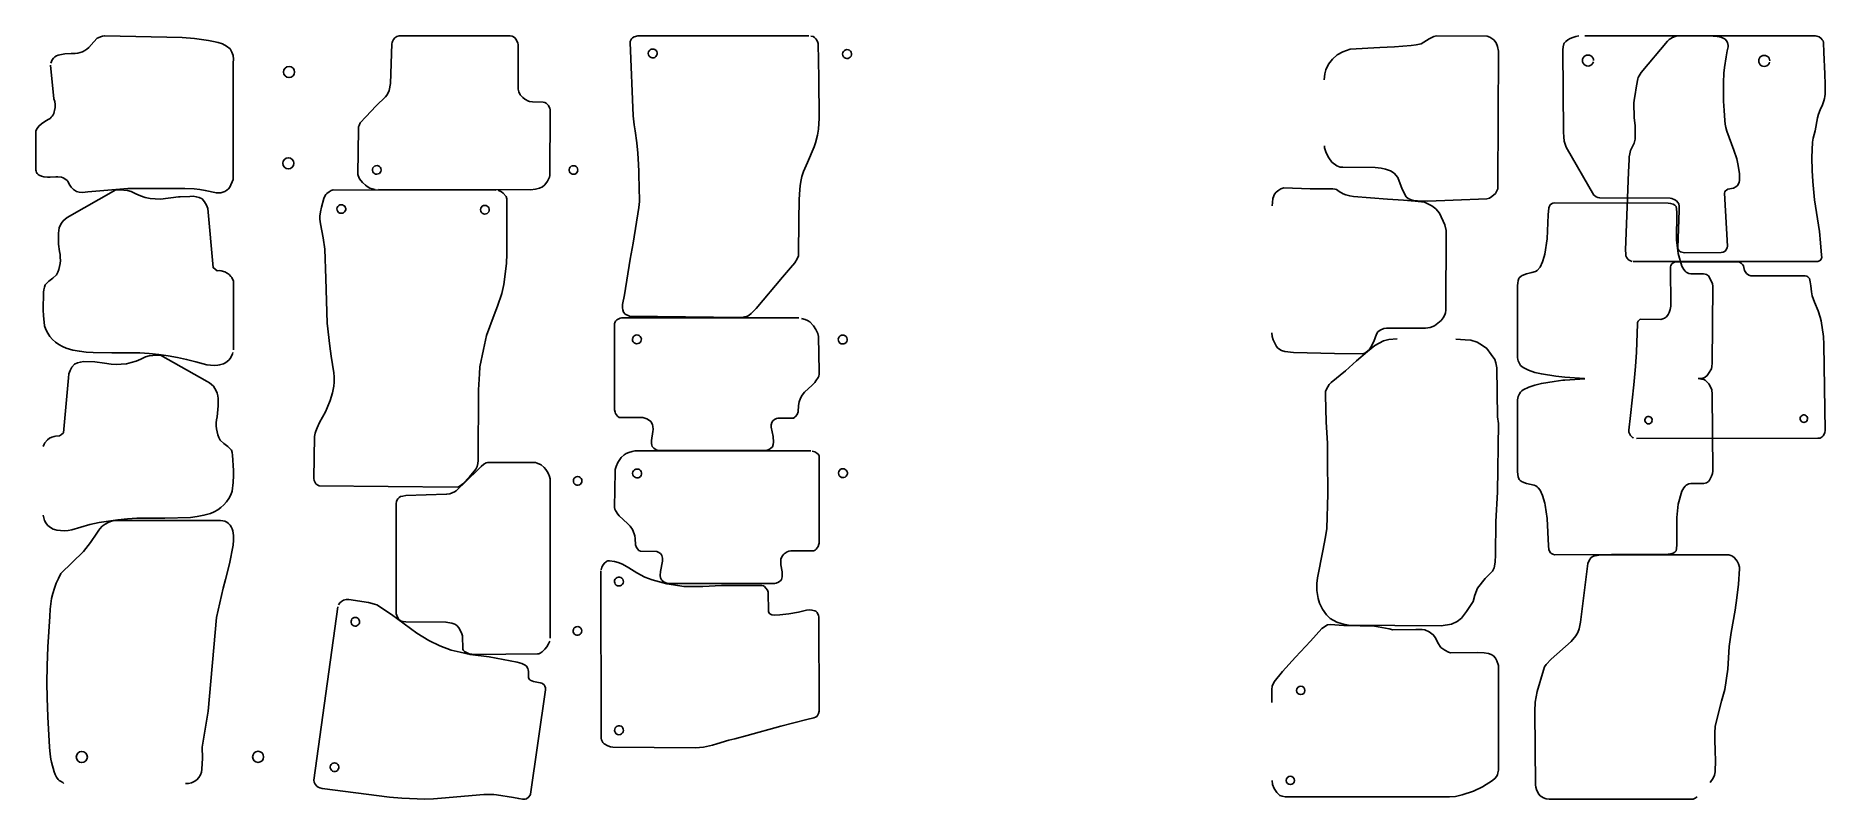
# Model space of a CAD drawing. Header units: metres. Extents: x 0 to 4684, y 1 to 1999.
import ezdxf

# ---------------------------------------------------------------- set-up
doc = ezdxf.new("R2010")
doc.units = ezdxf.units.M

msp = doc.modelspace()

# ---------------------------------------------------------------- linework, layer by layer
for points in [[(38.8, 1922.5), (47.5, 1834.3), (49.5, 1826.8), (50.4, 1819), (50.3, 1811.2), (49.2, 1803.5), (48.4, 1799.6), (47.1, 1795.8), (45.4, 1792.1), (43.2, 1788.7), (40.6, 1785.7), (37.6, 1782.9), (34.3, 1780.6), (26.7, 1776.3), (15, 1768.5), (7.6, 1762.6), (3.4, 1756.6), (0.1, 1750.1), (0, 1647.7), (0.8, 1644.5), (2.1, 1641.4), (3.9, 1638.6), (6.1, 1636.2), (8.7, 1634.1), (14.7, 1631.4), (21.1, 1629.7), (30.9, 1628.6), (37.5, 1628.9), (52.4, 1630), (57.4, 1630), (67.3, 1629.3), (71.9, 1627.3), (76.2, 1624.9), (82.1, 1620.3), (83.9, 1618.6), (87.6, 1610.4), (92.7, 1603.1), (99, 1596.7), (106.2, 1591.5), (113.7, 1589.9), (121.3, 1589.2), (128.9, 1589.4), (136.4, 1590.5), (188.5, 1595.4), (240.6, 1599.3), (390.1, 1599.3), (414.6, 1598.3), (429.1, 1596.8), (443.6, 1594.4), (473, 1587.9), (478.7, 1587.7), (484.3, 1588.3), (489.8, 1589.7), (495.1, 1591.9), (500, 1594.8), (504.4, 1598.4), (508.2, 1602.5), (517, 1623.1), (517, 1928.3), (517.5, 1937.8), (516.3, 1947.2), (513.4, 1956.2), (508.9, 1964.6), (499.4, 1972), (488.8, 1977.8), (477.4, 1981.8), (465.5, 1984), (451.9, 1986.3), (415.5, 1991.5), (383.4, 1994.6), (180.7, 1999), (174.7, 1998), (169, 1996.2), (163.5, 1993.8), (160.8, 1992.4), (151.7, 1983.3), (139, 1968.4), (134, 1964.1), (128.5, 1960.4), (122.7, 1957.3), (116.5, 1955), (110, 1953.5), (103.4, 1952.7), (92.6, 1952.7), (75.7, 1951.5), (58.4, 1948.2), (53.9, 1946.2), (49.8, 1943.6), (46.2, 1940.2), (43.3, 1936.3), (41, 1932), (39.5, 1927.4)], [(897.2, 1596.5), (1295.1, 1595.8), (1307.8, 1597.3), (1318.6, 1599.8), (1326.6, 1603.7), (1332.6, 1609.2), (1339.6, 1618.4), (1342.6, 1623.9), (1344.6, 1628.6), (1345.7, 1633.8), (1346.1, 1805), (1345.4, 1809.3), (1344.3, 1812.6), (1341.9, 1816.8), (1338.8, 1820.4), (1336, 1822.8), (1332.7, 1824.4), (1327.8, 1825.7), (1300.3, 1825.8), (1292.8, 1826.9), (1289.7, 1827.9), (1280.4, 1833.2), (1274.7, 1837.4), (1268, 1844.8), (1264.3, 1852.2), (1262.9, 1859.2), (1263, 1976.3), (1262.2, 1979.6), (1257.8, 1989.5), (1254.2, 1994), (1250.8, 1996.4), (1247.2, 1997.8), (1241.8, 1999), (951.2, 1999), (944.9, 1996.9), (939.6, 1993.4), (936, 1989.5), (933.4, 1984.2), (932.6, 1981.8), (932.2, 1978.1), (928.7, 1874.3), (925.3, 1855.8), (923.4, 1851.7), (919, 1843.7), (915.6, 1839.5), (891.4, 1815.6), (863.6, 1787.2), (849.4, 1771.1), (846.3, 1764.1), (845.1, 1760.9), (844.9, 1755.9), (843.3, 1636.1), (843.9, 1633.3), (845.3, 1628.8), (847.7, 1624.8), (855.2, 1615.2), (862.7, 1607.9), (867.1, 1604.6), (874.8, 1600.4), (888.2, 1597.1)], [(2023.8, 1998.8), (1576.4, 1999), (1566.3, 1996.6), (1562.1, 1994), (1559.5, 1991.3), (1556.2, 1984.5), (1555.7, 1981.4), (1563.9, 1789.6), (1566.6, 1766.4), (1568.7, 1750.2), (1573.3, 1718.9), (1576.1, 1691.7), (1578, 1662.2), (1578.6, 1643.5), (1579.8, 1593.6), (1580.6, 1575.7), (1580.3, 1565.5), (1578.7, 1549.8), (1563.7, 1456.4), (1556, 1414.1), (1540.7, 1321.2), (1536.2, 1295.6), (1536.2, 1287.4), (1536.8, 1282.1), (1538.9, 1275.4), (1542.8, 1270.6), (1552.5, 1265.7), (1554.5, 1265.6), (1847.3, 1261.7), (1852.2, 1262.2), (1863, 1265.2), (1867.4, 1267.6), (1872.9, 1271.8), (1885.5, 1285.4), (1954.7, 1367), (1975.8, 1391.7), (1987.2, 1404.5), (1993.4, 1415.1), (1996.2, 1423.4), (1996.7, 1427.7), (1997.1, 1515.7), (1998.5, 1570.6), (1999.9, 1596.9), (2000.7, 1606.4), (2002.5, 1617.6), (2005.5, 1630.4), (2009.8, 1643.7), (2019.9, 1667.8), (2037.7, 1708), (2041.3, 1718.7), (2046.6, 1739.1), (2049, 1754.8), (2050.2, 1769.5), (2050.7, 1782.3), (2049.6, 1888.4), (2047.8, 1979), (2047.4, 1981.5), (2045, 1987.4), (2042.4, 1991.2), (2038.8, 1994.5), (2034.8, 1997.1), (2029, 1998.4)], [(3373.6, 1710.9), (3374, 1705.7), (3378.2, 1693.1), (3385.2, 1679.5), (3392.8, 1668.5), (3405.8, 1658.7), (3414.6, 1655.3), (3421.6, 1654.9), (3506.5, 1653.9), (3521.5, 1652.5), (3533.7, 1650), (3546.5, 1645.2), (3556.3, 1639.4), (3565.3, 1628), (3576.5, 1597.2), (3587.5, 1577.6), (3592.5, 1573.2), (3600.5, 1569.6), (3606.7, 1568), (3617.1, 1567.2), (3644.5, 1566.2), (3710.3, 1568.6), (3798.2, 1572.4), (3805.6, 1574.4), (3811.4, 1578.4), (3820.8, 1586.6), (3827, 1598.2), (3827.2, 1610), (3828.8, 1959.2), (3826.8, 1971.4), (3823.2, 1980.6), (3817, 1988.2), (3806.2, 1995.4), (3799.4, 1998.2), (3667, 1999), (3660, 1996.8), (3648, 1991.2), (3626.6, 1978.3), (3613.5, 1975), (3600.3, 1973.2), (3557, 1970), (3518.2, 1968.5), (3440.5, 1963.8), (3421.2, 1957.2), (3406.5, 1949.2), (3394.4, 1938), (3384.2, 1924.9), (3377.5, 1910.2), (3374.2, 1899.2), (3372.5, 1883.5)], [(4039.4, 1998.5), (4031.5, 1997.2), (4023.9, 1994.9), (4017, 1992.1), (4010.4, 1988.8), (4005.6, 1984.5), (4001.3, 1979.7), (4000.5, 1977.9), (3998, 1970.3), (3997.2, 1962.2), (3998.8, 1747), (3999.8, 1734.3), (4001.3, 1723.4), (4006.4, 1707.9), (4079, 1582.2), (4080.5, 1580.7), (4084.6, 1577.9), (4088.7, 1576.1), (4094.3, 1574.8), (4278.2, 1573.8), (4282.5, 1573), (4290.9, 1569.5), (4294.7, 1566.9), (4298.7, 1562.9), (4301, 1559.1), (4302, 1553.2), (4302.3, 1547.4), (4302, 1541.5), (4298.7, 1444.5), (4299.7, 1439.7), (4302.5, 1435.6), (4305.8, 1433.6), (4312.7, 1431.6), (4316, 1431.3), (4411.8, 1431.6), (4417.6, 1432.8), (4422.2, 1435.4), (4424.5, 1437.9), (4427.5, 1444.3), (4428.3, 1448.1), (4420.7, 1587.3), (4421.9, 1590.6), (4423.7, 1593.4), (4426.2, 1595.4), (4429.3, 1597.2), (4444, 1600.2), (4450.1, 1603.3), (4454.9, 1607.1), (4457.7, 1611.7), (4459.3, 1616), (4460, 1620.5), (4460.3, 1629.4), (4460, 1638.1), (4458.5, 1649.5), (4456, 1664.2), (4452.7, 1677.4), (4445.5, 1699.5), (4427, 1749.8), (4424.5, 1759), (4422.7, 1768.1), (4421.4, 1777.5), (4419.4, 1803.4), (4418.4, 1827.8), (4417.9, 1852.4), (4418.1, 1876.8), (4419.1, 1901.2), (4420.6, 1915.7), (4424.7, 1943.9), (4428, 1959.4), (4430.1, 1969.8), (4430.1, 1973.9), (4428.3, 1981.5), (4425.7, 1986), (4422.4, 1989.9), (4417.4, 1993.2), (4411.3, 1995.4), (4401.1, 1997), (4380.5, 1998.5), (4355.4, 1999), (4055.4, 1999)], [(4181.7, 1408.3), (4664.7, 1408.6), (4666.9, 1409), (4669.1, 1410), (4672.6, 1412.9), (4674.8, 1417), (4675.3, 1419.1), (4675, 1425), (4671.7, 1457.1), (4669.6, 1486.5), (4656.4, 1569.5), (4651.7, 1617.8), (4649.8, 1646.6), (4649.6, 1680.7), (4650.8, 1720.2), (4653.2, 1731.5), (4658, 1750.4), (4664.3, 1784.6), (4666.8, 1794), (4671, 1804.8), (4677.5, 1818.2), (4681.1, 1828.8), (4682.7, 1834.8), (4683.6, 1839.9), (4684.3, 1846.5), (4684.2, 1871.6), (4683.1, 1899.3), (4680.7, 1955), (4679.5, 1981.8), (4678.6, 1985.5), (4676.8, 1988.6), (4674.1, 1992), (4668.1, 1996.2), (4662.2, 1998.3), (4658.6, 1999), (4297.9, 1998.9), (4294.1, 1998.3), (4284.7, 1994.5), (4275.8, 1989.2), (4271.5, 1985.3), (4202.7, 1903.2), (4194.6, 1889.8), (4193.4, 1886.6), (4190, 1868.2), (4185.8, 1840.5), (4183.8, 1830.4), (4183.2, 1823.1), (4184.4, 1784.8), (4186.6, 1763.5), (4187.2, 1754.9), (4187.1, 1735.8), (4186.5, 1728.3), (4184.1, 1718), (4179.4, 1707.7), (4174.9, 1698.9), (4172.6, 1689.9), (4171.3, 1682.2), (4170.8, 1675.5), (4169, 1642), (4161.9, 1439.1), (4162.1, 1427.8), (4162.8, 1423.2), (4164.2, 1419.6), (4166, 1416.8), (4168.7, 1413.8), (4171, 1412.1), (4174.6, 1410.2), (4178.6, 1408.7)], [(1603.2, 1952.7), (1603.7, 1949.1), (1605.4, 1945.9), (1607.6, 1943.6), (1610.8, 1941.8), (1613.9, 1941.1), (1617.6, 1941.4), (1620.5, 1942.6), (1623.4, 1944.8), (1625.2, 1947.4), (1626.4, 1950.9), (1626.4, 1954.1), (1625.4, 1957.6), (1623.7, 1960.3), (1620.9, 1962.7), (1618, 1964), (1614.4, 1964.4), (1611.2, 1963.9), (1608, 1962.2), (1605.7, 1960), (1603.9, 1956.8), (1603.2, 1953.7)], [(2112.1, 1951.1), (2112.6, 1947.5), (2114.3, 1944.2), (2116.5, 1941.9), (2119.7, 1940.1), (2122.8, 1939.4), (2126.5, 1939.7), (2129.4, 1940.9), (2132.3, 1943.1), (2134.1, 1945.8), (2135.3, 1949.2), (2135.3, 1952.4), (2134.3, 1956), (2132.6, 1958.7), (2129.8, 1961), (2126.9, 1962.3), (2123.3, 1962.7), (2120.1, 1962.2), (2116.9, 1960.5), (2114.6, 1958.3), (2112.8, 1955.1), (2112.1, 1952)], [(4078, 1934.2), (4077.5, 1938), (4076, 1941.6), (4073.7, 1944.6), (4070.6, 1946.9), (4067.1, 1948.2), (4063.5, 1948.7), (4059.7, 1948.2), (4056.2, 1946.9), (4053.1, 1944.6), (4050.8, 1941.6), (4049.3, 1938), (4048.8, 1934.2), (4049.3, 1930.7), (4050.8, 1927.1), (4053.1, 1924.1), (4056.2, 1921.8), (4059.7, 1920.3), (4063.5, 1919.8), (4067.1, 1920.3), (4070.6, 1921.8), (4073.7, 1924.1), (4076, 1927.1), (4077.5, 1930.7)], [(4539.2, 1933.2), (4538.7, 1937), (4537.2, 1940.6), (4534.9, 1943.6), (4531.9, 1945.9), (4528.3, 1947.4), (4524.8, 1947.7), (4520.9, 1947.4), (4517.4, 1945.9), (4514.3, 1943.6), (4512.1, 1940.6), (4510.8, 1937), (4510.3, 1933.2), (4510.8, 1929.7), (4512.1, 1926.1), (4514.3, 1923.1), (4517.4, 1920.8), (4520.9, 1919.2), (4524.8, 1918.7), (4528.3, 1919.2), (4531.9, 1920.8), (4534.9, 1923.1), (4537.2, 1926.1), (4538.7, 1929.7)], [(904.2, 1648), (903.6, 1651.4), (902, 1654.6), (899.8, 1656.8), (896.7, 1658.5), (893.6, 1659.2), (890.1, 1658.9), (887.1, 1657.8), (884.3, 1655.6), (882.5, 1653.1), (881.4, 1649.8), (881.3, 1646.7), (882.3, 1643.3), (884, 1640.7), (886.7, 1638.4), (889.6, 1637.2), (893.1, 1636.8), (896.2, 1637.3), (899.4, 1638.9), (901.7, 1641), (903.5, 1644.1), (904.1, 1647.1)], [(1419, 1647.7), (1418.4, 1651.2), (1416.8, 1654.3), (1414.6, 1656.5), (1411.5, 1658.3), (1408.4, 1658.9), (1404.8, 1658.7), (1401.9, 1657.5), (1399.1, 1655.4), (1397.3, 1652.9), (1396.2, 1649.5), (1396.1, 1646.4), (1397.1, 1643), (1398.8, 1640.5), (1401.5, 1638.2), (1404.4, 1636.9), (1407.9, 1636.5), (1411, 1637), (1414.2, 1638.6), (1416.5, 1640.8), (1418.2, 1643.8), (1418.9, 1646.8)], [(517.5, 1176.7), (517.5, 1357), (513, 1366.2), (511, 1369), (506.3, 1374), (500.9, 1378.1), (494.8, 1381.3), (484.9, 1384), (481.5, 1384.4), (474.7, 1384.2), (469.2, 1388), (464.3, 1392.5), (450, 1546.6), (446.9, 1556), (442, 1564.7), (435.5, 1572.3), (428, 1575.6), (420, 1577.8), (411.8, 1578.9), (403.5, 1578.8), (377.9, 1577.6), (373.7, 1577.2), (326.1, 1571.6), (312.8, 1571.9), (299.6, 1573.5), (286.6, 1576.2), (273.9, 1580.1), (261.6, 1585.1), (249.8, 1591.2), (240, 1593.7), (230.1, 1595.3), (220, 1596.1), (209.9, 1596), (82.3, 1523.8), (76.7, 1519.5), (71.8, 1514.5), (67.6, 1508.9), (64.2, 1502.7), (61.6, 1496.2), (60, 1489.4), (59.3, 1482.4), (59.1, 1472.7), (59.7, 1453.3), (62, 1434.1), (63.5, 1426.4), (64.2, 1418.6), (64.3, 1410.7), (63.7, 1402.9), (62.3, 1395.2), (60.3, 1387.7), (57.7, 1380.3), (54.3, 1373.2), (44.6, 1364.5), (34.2, 1356.8), (29.2, 1352), (24.8, 1346.8), (22.8, 1340.7), (21.4, 1334.4), (20.6, 1328), (19.2, 1280.6), (19.8, 1267), (22.4, 1239.8), (26.3, 1229.9), (31.2, 1220.6), (37.2, 1211.9), (44.1, 1204), (51.9, 1196.9), (60.5, 1190.7), (69.7, 1185.6), (79.4, 1181.5), (96.7, 1176.6), (114.3, 1173.2), (132.1, 1171.1), (150.1, 1170.5), (198.7, 1169.3), (247.4, 1169.4), (272.2, 1168.9), (297, 1167.5), (321.7, 1165.1), (346.2, 1161.7), (370.6, 1157.4), (394.9, 1152.2), (418.9, 1146), (447.4, 1137.9), (457, 1136.7), (466.7, 1136.3), (476.4, 1136.9), (481.2, 1137.6), (491.5, 1140.7), (494.7, 1142.3), (500.7, 1146.2), (506, 1151), (510.4, 1156.7), (515.2, 1166.3), (516.2, 1169.7)], [(1203.9, 1595), (778.3, 1595.6), (773.1, 1594), (768.1, 1590.9), (761.8, 1586.2), (759.4, 1583.4), (756.8, 1579), (754.1, 1572.9), (747.6, 1550.1), (744.9, 1538.3), (743.5, 1526.6), (743.5, 1519.2), (745.2, 1506.7), (751.9, 1470), (756.4, 1440.2), (759.1, 1364), (762.6, 1246.5), (769.4, 1186.8), (773.1, 1160.4), (780.3, 1116.7), (781.4, 1106.8), (781.3, 1092.6), (780.2, 1082.3), (776.6, 1064.7), (770.2, 1044.4), (762.8, 1025.5), (758, 1015.1), (742.9, 986.9), (736.2, 972.7), (732.8, 964.6), (731.2, 958.8), (729.5, 950.3), (727.6, 840), (728.5, 835.2), (733.2, 826.8), (735.7, 824.5), (738.6, 822.7), (742, 821.5), (1102.7, 817.3), (1106.3, 818.3), (1110.8, 820.8), (1117.7, 826.6), (1135.5, 844.9), (1152.1, 865.2), (1155.3, 871.7), (1157.4, 879.6), (1158, 887.2), (1158.6, 1072.7), (1161.3, 1114.2), (1162.8, 1132.4), (1172, 1177.6), (1180.3, 1214.5), (1199.9, 1268.7), (1208.8, 1291.4), (1219.6, 1324.5), (1225.2, 1348), (1230.8, 1388.9), (1232.4, 1404.1), (1233.2, 1427.7), (1233.1, 1572.4), (1231.2, 1578), (1223.6, 1587.1), (1219.1, 1590.9), (1213.9, 1593.4), (1210.6, 1594.2)], [(3235.3, 1221.9), (3236.4, 1211.7), (3239, 1203.7), (3248.1, 1185.7), (3251.8, 1181.4), (3261.1, 1175.3), (3269.5, 1172.6), (3292.4, 1170.3), (3399.5, 1167.5), (3473.2, 1167), (3479.5, 1168.5), (3490.2, 1177), (3495.2, 1183.9), (3502.4, 1198.5), (3509.3, 1218.3), (3512.9, 1224.2), (3519.1, 1228.7), (3529.3, 1232.8), (3535.6, 1233.5), (3559.4, 1234.1), (3637.6, 1233.8), (3650.4, 1235.2), (3661.2, 1240.3), (3678.7, 1254.2), (3683.8, 1261), (3688.4, 1268.9), (3690.5, 1273.7), (3691.3, 1280.5), (3692.3, 1489.1), (3688.3, 1503.9), (3674.9, 1535.1), (3664.8, 1546.5), (3654.3, 1553.8), (3635.2, 1563.6), (3611.3, 1566.6), (3580.8, 1568.8), (3538.7, 1571.1), (3449.5, 1578.1), (3439.7, 1579.8), (3429.7, 1582.7), (3422.4, 1585.8), (3412.1, 1591.5), (3405.2, 1596.6), (3401, 1598), (3395.6, 1598.4), (3335.9, 1598.4), (3267.1, 1601.2), (3258.9, 1598.8), (3253.8, 1595.2), (3247.3, 1589.4), (3242.7, 1584.5), (3238.7, 1572.9), (3237.3, 1563), (3236.6, 1553.9)], [(788.4, 1545.7), (788.9, 1542.2), (790.5, 1539), (792.7, 1536.8), (795.8, 1535.1), (798.9, 1534.4), (802.5, 1534.7), (805.4, 1535.8), (808.2, 1538), (810, 1540.5), (811.2, 1543.8), (811.2, 1546.9), (810.3, 1550.3), (808.6, 1552.9), (805.8, 1555.2), (803, 1556.4), (799.4, 1556.9), (796.3, 1556.3), (793.1, 1554.7), (790.8, 1552.6), (789.1, 1549.5), (788.4, 1546.5)], [(1164.2, 1543.8), (1164.7, 1540.4), (1166.3, 1537.2), (1168.5, 1535), (1171.6, 1533.3), (1174.7, 1532.6), (1178.3, 1532.9), (1181.2, 1534), (1184, 1536.2), (1185.8, 1538.7), (1187, 1542), (1187, 1545.1), (1186.1, 1548.5), (1184.4, 1551.1), (1181.6, 1553.4), (1178.8, 1554.6), (1175.2, 1555), (1172.1, 1554.5), (1168.9, 1552.9), (1166.6, 1550.8), (1164.9, 1547.7), (1164.2, 1544.7)], [(4351.5, 1101.9), (4360.2, 1102.5), (4366.5, 1104), (4370.3, 1105.8), (4375.4, 1109.8), (4379.2, 1114.9), (4386.3, 1127.6), (4387.9, 1133.7), (4388.6, 1142.3), (4390.1, 1343.8), (4388.9, 1350.1), (4384.3, 1361.5), (4378.5, 1370.9), (4373.4, 1374), (4369.8, 1375.2), (4366, 1375.8), (4332.2, 1376.3), (4327.7, 1377), (4323.6, 1378.6), (4320.5, 1380.3), (4317.8, 1382.6), (4314.2, 1387.2), (4309.4, 1396.3), (4299.5, 1429.6), (4295.4, 1464.4), (4295.9, 1536.8), (4295.1, 1545.9), (4293.9, 1551.8), (4290.6, 1555.8), (4286.3, 1558.4), (4279.7, 1560.2), (4273, 1560.9), (3975.9, 1562.2), (3971.5, 1561.2), (3967.7, 1559.1), (3964.7, 1556.9), (3962.2, 1553), (3960.9, 1548.7), (3958.8, 1530.2), (3956.8, 1467.2), (3950.5, 1427.1), (3948.9, 1421.2), (3943.9, 1407), (3937.8, 1393.5), (3930.4, 1384.6), (3926.3, 1382.1), (3916.4, 1379.1), (3902.2, 1376), (3891, 1371.9), (3888.2, 1370.2), (3883.4, 1365.3), (3882.6, 1363.8), (3880.9, 1358.2), (3879.6, 1351.9), (3878.8, 1345.3), (3879.1, 1156.6), (3879.6, 1152), (3880.6, 1147.9), (3883.7, 1141.3), (3887, 1136.5), (3890, 1133.4), (3893.3, 1130.9), (3908, 1124), (3924.1, 1118.2), (3941.3, 1113.9), (3979, 1107.9), (4002.3, 1105.2), (4054.6, 1101.9)], [(4189.9, 945.3), (4665.3, 945.5), (4671, 946.3), (4676.3, 949.2), (4679.2, 951.9), (4682.6, 958), (4683.3, 960.4), (4684.3, 966), (4681, 1191.4), (4679.6, 1212.1), (4674.1, 1253.3), (4671.5, 1263), (4665.9, 1279.2), (4656.1, 1302.1), (4650.2, 1318.5), (4648.5, 1328.8), (4646.6, 1344.2), (4644.8, 1355.5), (4642.9, 1363.6), (4641.5, 1365.8), (4638.9, 1368.2), (4636.4, 1369.5), (4632, 1370.5), (4628.7, 1370.5), (4490, 1371), (4484.2, 1372.8), (4478.6, 1376.8), (4476.3, 1379.5), (4473.1, 1385), (4471.2, 1392.6), (4470.3, 1397.3), (4468.1, 1400.7), (4464.5, 1404.1), (4460.2, 1406.3), (4455, 1407.4), (4289.5, 1406.7), (4285.9, 1405.2), (4282.4, 1402), (4280.1, 1398), (4279.5, 1394.1), (4279.8, 1291.1), (4278.4, 1282.4), (4275.9, 1274.7), (4273.3, 1269.4), (4268.7, 1263.8), (4264, 1260.4), (4259, 1258.1), (4254.3, 1256.9), (4200.2, 1257.2), (4198.8, 1256.4), (4194.6, 1252.2), (4193.1, 1248.6), (4192.7, 1245.1), (4189.9, 1171.2), (4187.5, 1133.4), (4183, 1085.1), (4174.2, 1004.9), (4170.1, 966.9), (4170.6, 961.8), (4171.8, 958.1), (4174.7, 952.6), (4179.5, 948), (4182.6, 946.5)], [(1997.5, 1260.8), (1533.3, 1260.6), (1530.2, 1259.8), (1524.3, 1257.2), (1521.1, 1255.2), (1517.7, 1252), (1515.5, 1248.1), (1515.3, 1246.6), (1515.2, 1019.7), (1516.4, 1014.3), (1518, 1010.9), (1522.9, 1003.8), (1527.3, 1000.4), (1529.7, 999.7), (1588.8, 999.6), (1594.7, 998.5), (1599.3, 996.7), (1606.9, 991.8), (1609.8, 989.2), (1613.3, 983.8), (1614.5, 981.1), (1615.4, 977.4), (1615.9, 968.8), (1615.5, 963.1), (1611.7, 939.8), (1611.8, 931.7), (1612.5, 927.8), (1613.8, 924.3), (1617.9, 919.7), (1624.4, 915.8), (1627.9, 914.4), (1631.9, 913.6), (1909, 913.6), (1917.4, 915.8), (1920.6, 917.1), (1923.6, 919), (1928.2, 923.6), (1930.5, 928.9), (1931, 935.2), (1930.3, 949.9), (1925, 974.9), (1925.2, 980.6), (1926.9, 986.8), (1929.8, 991.1), (1933.7, 994.6), (1938.6, 997.3), (1942.2, 998.1), (1983.2, 998.6), (1987, 1000.5), (1988.8, 1002.4), (1993, 1008.2), (1995.6, 1014.8), (1996.6, 1031.3), (1998.7, 1041.4), (2002.1, 1050.3), (2005.8, 1058.5), (2011.9, 1066), (2032.1, 1084.7), (2039.1, 1091.4), (2042.4, 1095.6), (2048.5, 1105), (2049.9, 1108.6), (2050.6, 1113), (2050.7, 1120.7), (2048.8, 1212.1), (2046.8, 1219.8), (2042.2, 1230.4), (2036, 1240.2), (2026, 1250.3), (2020.6, 1253.9), (2013.7, 1256.8), (2004.6, 1259.4)], [(1561.9, 1204.6), (1562.5, 1201), (1564.1, 1197.8), (1566.4, 1195.5), (1569.6, 1193.7), (1572.7, 1193), (1576.3, 1193.3), (1579.3, 1194.4), (1582.2, 1196.7), (1584, 1199.3), (1585.1, 1202.8), (1585.2, 1206), (1584.2, 1209.5), (1582.5, 1212.2), (1579.7, 1214.6), (1576.8, 1215.9), (1573.1, 1216.3), (1570, 1215.7), (1566.7, 1214.1), (1564.4, 1211.9), (1562.6, 1208.7), (1562, 1205.5)], [(2100.7, 1204), (2101.3, 1200.4), (2102.9, 1197.1), (2105.2, 1194.8), (2108.3, 1193), (2111.5, 1192.4), (2115.1, 1192.6), (2118.1, 1193.8), (2121, 1196.1), (2122.8, 1198.7), (2123.9, 1202.2), (2124, 1205.4), (2123, 1208.9), (2121.3, 1211.6), (2118.5, 1213.9), (2115.6, 1215.2), (2111.9, 1215.7), (2108.8, 1215.1), (2105.5, 1213.4), (2103.2, 1211.2), (2101.4, 1208), (2100.7, 1204.9)], [(3563.6, 1205.6), (3541.8, 1204.1), (3528.2, 1200.6), (3505.7, 1188.3), (3486.3, 1172.6), (3457.2, 1147.9), (3428.3, 1122.1), (3391, 1091.8), (3386.2, 1086.1), (3378.5, 1074.1), (3376.5, 1068), (3376.2, 1058.8), (3377.9, 988), (3381.1, 932.6), (3381.8, 888.9), (3382.3, 800.6), (3379.4, 709.2), (3376, 687.6), (3369.5, 651.4), (3355.1, 580.6), (3353.7, 565.8), (3353.7, 547), (3357.1, 526.7), (3360.9, 514.4), (3368.3, 498.6), (3378.9, 483.9), (3388, 474.3), (3405.5, 464.5), (3416.8, 460.9), (3427.6, 458), (3436, 456.6), (3678.8, 454.9), (3706.4, 459.5), (3720.8, 466.4), (3732.1, 475.1), (3745.5, 492.6), (3762.8, 518.3), (3767.3, 535.3), (3774.3, 553.5), (3794.2, 578.7), (3813.2, 597.7), (3817.7, 606.8), (3820.4, 621.2), (3821.3, 640.4), (3821.8, 727.4), (3826.4, 804.5), (3828.8, 984.1), (3826.8, 1001.5), (3825.1, 1129.7), (3822.5, 1142.7), (3819.5, 1151.7), (3810.1, 1165.2), (3798.3, 1180.6), (3787.3, 1188.4), (3772.9, 1197.2), (3756.9, 1202.2), (3741.7, 1203.6), (3717.7, 1204.6)], [(19.2, 744.1), (21.5, 733.6), (22.9, 730.3), (26.3, 724), (30.7, 718.4), (36, 713.6), (45.2, 708.1), (48.6, 706.7), (55.5, 704.9), (65.1, 703.9), (74.8, 703.7), (84.5, 704.5), (94, 706.3), (117.8, 713.4), (141.8, 719.6), (166.1, 724.8), (190.5, 729.1), (215.1, 732.4), (239.7, 734.8), (264.5, 736.3), (289.3, 736.7), (338, 736.6), (404.6, 738.5), (422.4, 740.5), (440, 744), (457.3, 748.9), (467, 752.9), (476.2, 758.1), (484.8, 764.3), (492.6, 771.4), (499.5, 779.3), (505.5, 788), (510.4, 797.3), (514.3, 807.1), (516.5, 829.8), (517.5, 848), (517.5, 861.6), (515.3, 901.8), (513.9, 908), (511.9, 914.1), (507.5, 919.4), (502.5, 924.1), (492.1, 931.9), (482.4, 940.6), (479.1, 947.7), (476.4, 955), (474.4, 962.6), (473, 970.3), (472.4, 978.1), (472.5, 986), (473.3, 993.7), (474.7, 1001.4), (476, 1011.1), (477.5, 1030.4), (477.4, 1049.8), (476.7, 1056.7), (475.1, 1063.6), (472.5, 1070.1), (469.1, 1076.2), (464.9, 1081.8), (460, 1086.8), (454.4, 1091.1), (448.3, 1094.6), (326.8, 1163.3), (316.7, 1163.4), (306.6, 1162.7), (296.7, 1161), (286.9, 1158.6), (275.1, 1152.5), (262.8, 1147.4), (250.1, 1143.6), (237.1, 1140.8), (223.9, 1139.3), (210.6, 1139), (197.3, 1139.8), (180, 1142.5), (154.5, 1145.3), (124.9, 1146.3), (116.7, 1145.2), (108.8, 1143), (101.2, 1139.7), (94.7, 1132.1), (89.8, 1123.4), (86.8, 1113.9), (85.6, 1104), (72.4, 959.9), (67.5, 955.4), (62, 951.6), (51.8, 951.4), (48.4, 950.7), (41.9, 948.6), (35.9, 945.5), (30.4, 941.3), (23.7, 933.6), (22, 930.6), (19.2, 924.4)], [(4054.7, 1100.9), (4002.4, 1097.9), (3997.7, 1097.5), (3974.4, 1094.6), (3941.4, 1089.3), (3924.1, 1084.9), (3908.1, 1079.1), (3893.4, 1072.2), (3890.1, 1069.7), (3887, 1066.7), (3883.7, 1061.6), (3880.7, 1055.2), (3879.2, 1046.6), (3878.9, 857.6), (3880.9, 844.7), (3883.5, 837.8), (3885.8, 835), (3891.1, 831.2), (3902.3, 827.1), (3922.1, 822.6), (3926.4, 820.8), (3930.5, 818.2), (3933, 815.7), (3937.8, 809.6), (3943.9, 796.1), (3950.5, 776.1), (3951.6, 770.2), (3956.9, 735.9), (3959.7, 663.8), (3960.9, 654.2), (3962.2, 649.8), (3964.8, 646), (3967.8, 643.7), (3971.6, 642), (3975.9, 640.7), (4273.1, 642.2), (4279.7, 643), (4286.3, 644.8), (4290.6, 647.3), (4293.9, 651.4), (4295.2, 657), (4296, 666.4), (4295.5, 738.5), (4299.5, 773.5), (4309.4, 806.8), (4314.3, 816), (4317.8, 820.5), (4320.6, 822.8), (4323.7, 824.6), (4327.7, 826.1), (4332.3, 826.9), (4366.1, 827.1), (4369.9, 827.9), (4373.4, 829.2), (4378.5, 832.2), (4381.3, 836.3), (4384.4, 841.6), (4386.7, 846.7), (4388.9, 853), (4390.2, 859.4), (4388.7, 1060.8), (4387.4, 1072.5), (4384.9, 1078.6), (4379.3, 1088), (4374, 1094.6), (4370.4, 1097.4), (4366.6, 1099.2), (4360.2, 1100.4), (4355.9, 1100.9)], [(4231.5, 993), (4231.1, 995.9), (4229.9, 998.5), (4228, 1000.6), (4225.6, 1002.1), (4222.9, 1002.8), (4220.1, 1002.6), (4217.4, 1001.7), (4215.1, 999.9), (4213.5, 997.6), (4212.5, 994.9), (4212.4, 992), (4213.1, 989.3), (4214.5, 986.8), (4216.6, 984.9), (4219.1, 983.6), (4221.9, 983.2), (4224.7, 983.6), (4227.3, 984.9), (4229.4, 986.8), (4230.8, 989.3), (4231.5, 992)], [(4638, 996.9), (4637.6, 999.8), (4636.4, 1002.4), (4634.5, 1004.5), (4632.1, 1006), (4629.4, 1006.7), (4626.6, 1006.6), (4623.9, 1005.6), (4621.6, 1003.9), (4620, 1001.6), (4619, 998.9), (4618.9, 996), (4619.6, 993.2), (4621, 990.7), (4623.1, 988.8), (4625.6, 987.6), (4628.4, 987.1), (4631.2, 987.6), (4633.8, 988.8), (4635.9, 990.7), (4637.3, 993.2), (4638, 996)], [(2028.7, 912.6), (1568.4, 912.4), (1561.3, 911), (1552.2, 908.5), (1545.3, 905.5), (1539.9, 901.9), (1532.8, 895), (1528.8, 890.2), (1523.6, 882), (1519.1, 871.5), (1517.1, 863.7), (1516.5, 858.9), (1515.2, 764.6), (1515.9, 760.3), (1517.3, 756.6), (1523.4, 747.2), (1526.8, 743), (1548.8, 722.2), (1556.1, 715.3), (1561.7, 706.9), (1566.4, 695.3), (1568, 690.3), (1569.2, 683), (1570.3, 666.4), (1572.8, 659.8), (1578.9, 652.2), (1582.7, 650.2), (1584.2, 650), (1625.7, 649.4), (1629.6, 647.9), (1635.1, 643.7), (1637.6, 640.8), (1639, 638.4), (1640.7, 632.2), (1640.9, 626.5), (1640.6, 624.3), (1635, 596.9), (1634.8, 586.8), (1635.4, 580.5), (1637.7, 575.2), (1639.5, 573.1), (1645.3, 568.8), (1651.9, 566.3), (1656.9, 565.2), (1934, 565.2), (1938, 566), (1944.5, 569.2), (1948, 571.4), (1950, 573.2), (1952.1, 575.9), (1953.4, 579.4), (1954.1, 583.4), (1954.2, 591.4), (1953.6, 596.5), (1950.4, 614.7), (1950, 620.4), (1950.5, 629), (1952.6, 635.4), (1956.1, 640.8), (1959, 643.4), (1966.6, 648.3), (1971.2, 650.1), (1977.1, 651.2), (2036.1, 651.3), (2038.5, 652), (2040.4, 653.2), (2043, 655.4), (2047.8, 662.5), (2050.2, 668.1), (2050.7, 671.3), (2050.3, 899.7), (2049.6, 901.4), (2048.1, 903.6), (2044.7, 906.8), (2039.1, 910.1), (2032.5, 912.2)], [(1346.1, 422.3), (1346.1, 839.7), (1344.7, 845.5), (1342.1, 852.2), (1338.7, 859), (1335, 864.3), (1330.8, 869), (1322.7, 875.8), (1312.4, 880.6), (1307.8, 882.2), (1182.1, 882), (1178.6, 881), (1172.6, 877.8), (1165.6, 872.1), (1156.9, 862.9), (1100.4, 808.5), (1095.7, 805.6), (1084.1, 800.5), (1075.5, 799), (969, 795.6), (961, 794.5), (955, 793), (951.3, 790.4), (947.8, 787.2), (945.8, 784.2), (944.5, 780.3), (943.3, 775.2), (943.3, 486.5), (946.5, 477.1), (949.5, 472.9), (953.3, 469.2), (956.8, 467.2), (962.1, 465.8), (968.5, 464.9), (1073.7, 464.7), (1088.7, 461.8), (1097, 458.8), (1102.1, 455.6), (1108.4, 448.7), (1115.6, 434), (1116.8, 428.3), (1117.6, 393.7), (1119, 390.8), (1122, 388), (1125.6, 385.4), (1134.1, 381.7), (1141.3, 380.2), (1147.3, 379.7), (1313.2, 381.4), (1316.9, 381.9), (1320.4, 383.5), (1325.9, 387.1), (1332.5, 393.5), (1337.9, 400), (1342.5, 407.7), (1345.5, 414.7)], [(1418.4, 845.4), (1414.9, 844.8), (1411.8, 843.2), (1409.6, 841), (1407.8, 837.9), (1407.2, 834.8), (1407.4, 831.3), (1408.6, 828.3), (1410.7, 825.5), (1413.3, 823.7), (1416.6, 822.6), (1419.7, 822.5), (1423.1, 823.5), (1425.7, 825.2), (1427.9, 827.9), (1429.2, 830.8), (1429.6, 834.4), (1429.1, 837.5), (1427.5, 840.7), (1425.3, 842.9), (1422.3, 844.7), (1419.3, 845.4)], [(1562.5, 853.6), (1563.1, 850), (1564.7, 846.7), (1567, 844.4), (1570.1, 842.6), (1573.3, 841.9), (1576.9, 842.2), (1579.9, 843.4), (1582.8, 845.6), (1584.6, 848.3), (1585.7, 851.7), (1585.8, 854.9), (1584.8, 858.5), (1583.1, 861.2), (1580.3, 863.5), (1577.4, 864.8), (1573.7, 865.2), (1570.6, 864.7), (1567.3, 863), (1565, 860.8), (1563.2, 857.6), (1562.5, 854.5)], [(2101.3, 854.3), (2101.8, 850.7), (2103.5, 847.5), (2105.7, 845.2), (2108.9, 843.4), (2112, 842.7), (2115.7, 843), (2118.6, 844.1), (2121.5, 846.4), (2123.3, 849), (2124.5, 852.5), (2124.5, 855.7), (2123.5, 859.2), (2121.8, 861.9), (2119, 864.3), (2116.1, 865.6), (2112.5, 866), (2109.3, 865.4), (2106.1, 863.8), (2103.8, 861.6), (2102, 858.4), (2101.3, 855.2)], [(391.9, 42), (399.9, 42.3), (407.6, 44.1), (414.8, 47.4), (421.3, 52), (426.7, 57.9), (430.8, 64.6), (433.6, 72.1), (434.8, 79.9), (436, 108.6), (435.6, 137.2), (451.1, 231.7), (473.2, 476.9), (490.5, 553.4), (497, 576), (507.1, 617.2), (516.5, 666.3), (517.5, 678.6), (517.2, 691), (515.6, 703.2), (514.1, 708.7), (511.7, 713.9), (508.5, 718.5), (504.5, 722.6), (499.9, 725.9), (494.8, 728.3), (489.3, 729.8), (483.6, 730.4), (207.4, 730.4), (198.3, 728.6), (189.5, 725.4), (181.4, 721), (174, 715.3), (167.5, 708.6), (164.7, 704.9), (160, 696.9), (142.9, 672.7), (125.1, 649), (95, 620.5), (65.6, 591.3), (59.2, 578.9), (53.5, 566.1), (48.7, 553), (44.6, 539.6), (41.4, 526), (39, 512.2), (37.4, 498.3), (36.4, 479.4), (31.6, 400), (29.6, 350.4), (29, 305.7), (29.6, 266), (31.4, 216.4), (35.8, 137), (37.3, 119.3), (39.2, 106.2), (41, 97.5), (47.9, 72.5), (50.8, 65.5), (54.5, 59), (58.9, 52.8), (61.3, 49.9), (64.6, 48.4), (70.7, 44.4), (73.5, 42)], [(1479.6, 598.6), (1479.9, 161.1), (1480.8, 156.8), (1482.3, 153), (1484.2, 149.6), (1488.1, 145.6), (1497.4, 140.4), (1504.3, 138.3), (1511, 137.3), (1727, 135.8), (1747.5, 137.1), (1771.2, 142.1), (1783, 145.5), (1814, 155.1), (1829.8, 159.3), (1862.5, 167.6), (1950.3, 192.2), (2018.1, 209.2), (2037.1, 213.8), (2041.3, 215.7), (2044.2, 217.6), (2046.1, 220), (2048.9, 225.3), (2050.3, 231.2), (2050.7, 235.4), (2050.2, 478.5), (2049.2, 482.1), (2045.4, 489.4), (2041.7, 492.9), (2039.1, 494.3), (2031.6, 495.8), (2024.6, 496.3), (2017.9, 495.4), (1996.8, 490.8), (1971.3, 486.1), (1947.9, 483.5), (1933.3, 482.9), (1927.2, 483.7), (1923.3, 485.2), (1920.7, 487), (1918.7, 489.6), (1917.9, 492), (1917.2, 542.9), (1915.5, 547.9), (1911.4, 553.6), (1907.2, 557.6), (1904.9, 559.1), (1900.4, 560.5), (1794.9, 560.4), (1746.6, 557.3), (1711.4, 557.6), (1696.7, 558), (1680.6, 560), (1652.3, 565), (1613.3, 575.3), (1594.7, 582.3), (1573.2, 593.4), (1552.9, 606.2), (1536.2, 615.9), (1524.6, 620.6), (1514.9, 623), (1501.7, 624.6), (1497.8, 624.6), (1495.2, 623.9), (1492.8, 622.4), (1488.7, 619), (1485.2, 614.3), (1481.9, 608.5), (1480, 601.5)], [(4383.6, 44.9), (4391.2, 55.9), (4394.5, 64.2), (4396, 72.4), (4396.9, 103.2), (4396.5, 126.2), (4395, 158.2), (4395.3, 174.7), (4396.3, 191.2), (4404.9, 227.1), (4412.8, 257.5), (4421.4, 287.8), (4429.3, 340.9), (4432.5, 401), (4437.9, 437.4), (4448.6, 495.8), (4453.4, 528), (4457.4, 563.5), (4460.3, 603.7), (4460, 608.1), (4457.5, 617.2), (4454.2, 623.8), (4447.3, 633), (4441.5, 637), (4436.9, 639), (4432.1, 640.3), (4097.1, 640.3), (4078, 637), (4074.7, 635.5), (4070.4, 632.4), (4066.1, 626.1), (4062.5, 617.5), (4043.7, 464.3), (4040.2, 447), (4036.4, 437.4), (4031.5, 428.7), (4019.1, 413.5), (3966.8, 367.3), (3953.5, 353.6), (3949.7, 347.2), (3946.7, 338.3), (3929.9, 282.9), (3925.1, 255.3), (3924.3, 231.4), (3926.1, 38.6), (3927.1, 32.5), (3928.7, 26.7), (3930.9, 20.1), (3934.5, 14.2), (3937.8, 10.1), (3946.7, 4.6), (3953.8, 1.8), (3961.4, 1), (4331.2, 1), (4339.1, 1.5), (4343.9, 3.3), (4349.5, 7.1)], [(1526.6, 559.1), (1530.2, 559.7), (1533.4, 561.4), (1535.7, 563.6), (1537.5, 566.8), (1538.2, 569.9), (1537.9, 573.5), (1536.7, 576.5), (1534.5, 579.4), (1531.9, 581.2), (1528.4, 582.3), (1525.2, 582.4), (1521.7, 581.4), (1519, 579.7), (1516.6, 576.9), (1515.3, 574), (1514.9, 570.3), (1515.5, 567.2), (1517.1, 563.9), (1519.3, 561.6), (1522.5, 559.8), (1525.6, 559.2)], [(791, 504.2), (727.6, 51), (728.7, 45.3), (731.2, 40.3), (735.4, 35.4), (739.5, 32.6), (743.9, 30.7), (749.3, 29.2), (925.7, 6.2), (958.6, 3.9), (1018.2, 1), (1041.3, 2), (1072.2, 4.6), (1122.3, 8.7), (1172.7, 13.2), (1182.9, 13.7), (1198.7, 12.9), (1205.9, 12.2), (1250.2, 5.8), (1264.5, 2.5), (1274.3, 1), (1280.3, 1), (1284.9, 2.4), (1290, 6), (1293.8, 11.4), (1294.8, 13.9), (1334.5, 287.4), (1334.2, 292.8), (1332.5, 297.1), (1330.4, 300), (1327.7, 302.7), (1324.9, 304.5), (1320.6, 306), (1303.3, 309.4), (1294.5, 312.7), (1292.5, 314.7), (1290.2, 319), (1289.4, 323.5), (1289.5, 335.1), (1289.3, 339.4), (1288.3, 342.9), (1284.5, 349.2), (1280.7, 352), (1272.1, 356.2), (1260.1, 359.3), (1186.6, 373.4), (1136.8, 379.7), (1111.1, 385.4), (1087.7, 391.4), (1058, 402.4), (1029.1, 416.7), (997.4, 435.2), (930.9, 484.4), (892.5, 509.3), (887, 511.7), (870.7, 516), (819.3, 523.6), (812.9, 523.7), (805.7, 521.7), (800, 518.8), (796.2, 515.2), (792.7, 510.1)], [(834.8, 454.1), (838.3, 454.2), (841.6, 455.3), (844.1, 457.2), (846.2, 460.1), (847.3, 463), (847.5, 466.6), (846.8, 469.6), (845.1, 472.7), (842.8, 474.9), (839.7, 476.4), (836.6, 476.9), (833.1, 476.4), (830.3, 475.1), (827.7, 472.7), (826.1, 470), (825.2, 466.6), (825.3, 463.4), (826.4, 460), (828.2, 457.5), (831, 455.3), (833.9, 454.3)], [(1417.7, 453), (1414.3, 452.5), (1411.1, 450.8), (1408.9, 448.6), (1407.2, 445.5), (1406.5, 442.5), (1406.8, 438.9), (1407.9, 436), (1410.1, 433.1), (1412.6, 431.3), (1416, 430.2), (1419.1, 430.2), (1422.4, 431.1), (1425, 432.8), (1427.3, 435.6), (1428.6, 438.4), (1429, 442), (1428.4, 445.1), (1426.8, 448.3), (1424.7, 450.5), (1421.6, 452.3), (1418.6, 453)], [(3236.4, 49.8), (3237.6, 39.1), (3241.4, 29), (3248.4, 18.7), (3256.5, 10.8), (3262.5, 8.6), (3270.7, 7.3), (3701.1, 7.5), (3716.9, 8.2), (3734, 12.3), (3763.6, 22.4), (3786.8, 33.6), (3813.2, 50.3), (3820.6, 55.9), (3824.1, 60.1), (3826.2, 64.9), (3827.6, 70.4), (3828.7, 77.4), (3828.8, 351), (3824.3, 363.5), (3820.8, 370.1), (3816, 375.8), (3809.8, 380), (3802.8, 382.6), (3791.5, 383.8), (3773.4, 384.8), (3703.7, 384.1), (3697.9, 385.6), (3688.7, 390.7), (3678.4, 398.4), (3670.2, 409.9), (3664, 423.7), (3658.4, 431.4), (3647.9, 439.1), (3635.9, 443.9), (3628.9, 445.1), (3613, 445.1), (3552.2, 444.4), (3542.7, 446.6), (3504.7, 453.7), (3466.8, 454.4), (3424.4, 456), (3388.8, 458), (3381.5, 457), (3366.3, 447.4), (3336.8, 414.9), (3297.8, 372.9), (3263.2, 334.8), (3241.8, 308.1), (3236.7, 296.8), (3235.3, 288.4), (3235.8, 254.1)], [(1526.7, 169.9), (1530.3, 170.4), (1533.5, 172.1), (1535.8, 174.3), (1537.6, 177.5), (1538.3, 180.6), (1538, 184.3), (1536.8, 187.3), (1534.6, 190.1), (1532, 192), (1528.5, 193.1), (1525.3, 193.1), (1521.8, 192.2), (1519.1, 190.4), (1516.7, 187.6), (1515.4, 184.7), (1515, 181.1), (1515.5, 177.9), (1517.2, 174.7), (1519.4, 172.4), (1522.6, 170.6), (1525.7, 169.9)], [(780.4, 73.3), (784, 73.4), (787.3, 74.6), (789.8, 76.4), (791.9, 79.3), (793, 82.2), (793.2, 85.8), (792.5, 88.9), (790.7, 92), (788.5, 94.1), (785.3, 95.7), (782.3, 96.2), (778.8, 95.7), (776, 94.3), (773.4, 92), (771.8, 89.3), (770.8, 85.8), (771, 82.7), (772.1, 79.3), (773.9, 76.7), (776.7, 74.6), (779.6, 73.5)]]:
    msp.add_lwpolyline(points)
for centre, radius in [((663.1, 1904.1), 14.5), ((661, 1665.3), 14.5), ((3311.5, 285.8), 11), ((120.5, 111.4), 14.5), ((582, 111.8), 14.5), ((3284.1, 50.1), 11)]:
    msp.add_circle(centre, radius)

doc.saveas('drawing.dxf')
